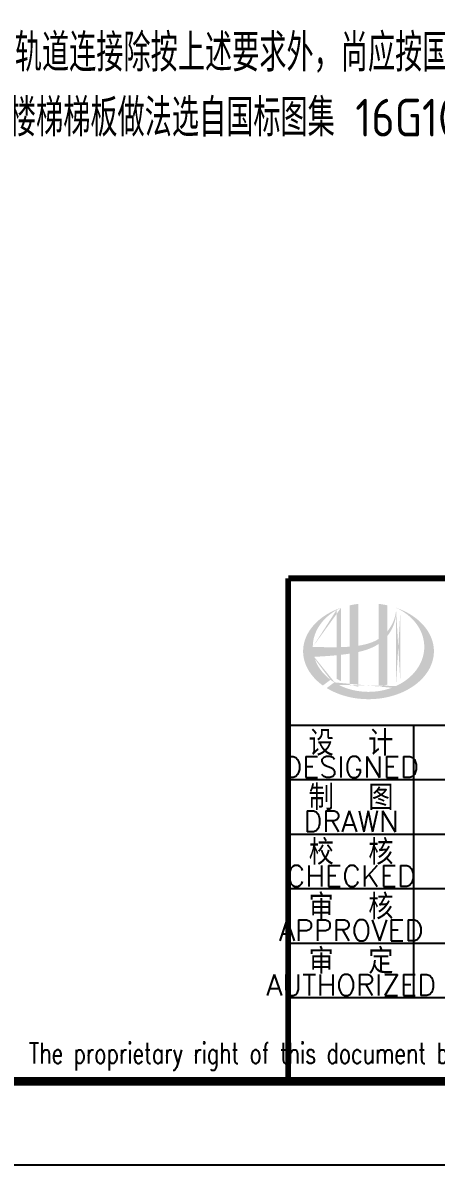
# Model space of a CAD drawing. Header units: millimetres. Extents: x 893615 to 896608, y 39650 to 40458.
# Drawn here: x 896366.8 to 896416.1, y 39650.1 to 39786.4 of the extents above; entities that cross this region are included whole.
import ezdxf
from ezdxf.enums import TextEntityAlignment as Align

# ---------------------------------------------------------------- set-up
doc = ezdxf.new("R2010")
doc.units = ezdxf.units.MM
doc.header["$LTSCALE"] = 1000
doc.header["$MEASUREMENT"] = 0
doc.styles.add('ECEC_TQ', font='txt_l.shx', dxfattribs={"bigfont": 'hztxt_l.shx'})
doc.styles.add('GBHZ', font='gbenor.shx', dxfattribs={"width": 0.9, "bigfont": 'gbcbig.shx'})

msp = doc.modelspace()

# ---------------------------------------------------------------- hatches: boundary and pattern name
h = msp.add_hatch(color=256)
edge = h.paths.add_edge_path()
edge.add_spline(control_points=[(896406.797, 39711.362), (896406.858, 39711.375), (896406.919, 39711.39), (896407.41, 39711.508), (896407.835, 39711.638), (896408.585, 39711.95), (896408.915, 39712.119), (896409.223, 39712.325)], knot_values=[61.629012, 61.629012, 61.629012, 61.629012, 63.3304306, 63.3304306, 75.3536336, 75.3536336, 85.3986489, 85.3986489, 85.3986489, 85.3986489], degree=3, periodic=0)
edge.add_line((896409.223, 39712.325), (896409.223, 39707.223))
edge.add_spline(control_points=[(896409.223, 39707.223), (896409.395, 39707.25), (896409.565, 39707.284), (896409.912, 39707.364), (896410.089, 39707.412), (896410.263, 39707.467)], knot_values=[4.9084564, 4.9084564, 4.9084564, 4.9084564, 4.9928212, 4.9928212, 5.0830337, 5.0830337, 5.0830337, 5.0830337], degree=3, periodic=0)
edge.add_line((896410.263, 39707.467), (896410.263, 39713.281))
edge.add_spline(control_points=[(896410.263, 39713.281), (896410.35, 39713.391), (896410.432, 39713.504), (896410.693, 39713.901), (896410.849, 39714.2), (896411.142, 39714.928), (896411.254, 39715.366), (896411.301, 39715.819), (896411.302, 39715.832), (896411.303, 39715.845)], knot_values=[97.9917441, 97.9917441, 97.9917441, 97.9917441, 101.6421898, 101.6421898, 110.3379755, 110.3379755, 121.9343221, 121.9343221, 122.2706915, 122.2706915, 122.2706915, 122.2706915], degree=3, periodic=0)
edge.add_line((896411.303, 39715.845), (896411.303, 39716.549))
edge.add_spline(control_points=[(896411.303, 39716.549), (896411.302, 39716.472), (896411.299, 39716.396), (896411.293, 39716.319)], knot_values=[126.194075, 126.194075, 126.194075, 126.194075, 128.3967624, 128.3967624, 128.3967624, 128.3967624], degree=3, periodic=0)
edge.add_spline(control_points=[(896411.293, 39716.319), (896411.288, 39716.257), (896411.282, 39716.195), (896411.274, 39716.133)], knot_values=[124.4170495, 124.4170495, 124.4170495, 124.4170495, 126.194075, 126.194075, 126.194075, 126.194075], degree=3, periodic=0)
edge.add_spline(control_points=[(896411.274, 39716.133), (896411.263, 39716.041), (896411.248, 39715.95), (896411.23, 39715.859)], knot_values=[121.8052898, 121.8052898, 121.8052898, 121.8052898, 124.4170495, 124.4170495, 124.4170495, 124.4170495], degree=3, periodic=0)
edge.add_spline(control_points=[(896411.23, 39715.859), (896411.207, 39715.738), (896411.177, 39715.616), (896411.142, 39715.496)], knot_values=[118.3157402, 118.3157402, 118.3157402, 118.3157402, 121.8052898, 121.8052898, 121.8052898, 121.8052898], degree=3, periodic=0)
edge.add_spline(control_points=[(896411.142, 39715.496), (896411.107, 39715.375), (896411.067, 39715.255), (896411.021, 39715.136)], knot_values=[114.7959879, 114.7959879, 114.7959879, 114.7959879, 118.3157402, 118.3157402, 118.3157402, 118.3157402], degree=3, periodic=0)
edge.add_spline(control_points=[(896411.021, 39715.136), (896410.977, 39715.019), (896410.927, 39714.904), (896410.873, 39714.791)], knot_values=[111.3296409, 111.3296409, 111.3296409, 111.3296409, 114.7959879, 114.7959879, 114.7959879, 114.7959879], degree=3, periodic=0)
edge.add_spline(control_points=[(896410.873, 39714.791), (896410.817, 39714.675), (896410.757, 39714.562), (896410.692, 39714.451)], knot_values=[107.7952896, 107.7952896, 107.7952896, 107.7952896, 111.3296409, 111.3296409, 111.3296409, 111.3296409], degree=3, periodic=0)
edge.add_spline(control_points=[(896410.692, 39714.451), (896410.629, 39714.343), (896410.562, 39714.237), (896410.491, 39714.134)], knot_values=[104.3435789, 104.3435789, 104.3435789, 104.3435789, 107.7952896, 107.7952896, 107.7952896, 107.7952896], degree=3, periodic=0)
edge.add_spline(control_points=[(896410.491, 39714.134), (896410.419, 39714.031), (896410.343, 39713.93), (896410.263, 39713.833)], knot_values=[100.8506997, 100.8506997, 100.8506997, 100.8506997, 104.3435789, 104.3435789, 104.3435789, 104.3435789], degree=3, periodic=0)
edge.add_line((896410.263, 39713.833), (896410.263, 39716.926))
edge.add_spline(control_points=[(896410.263, 39716.926), (896409.923, 39717.002), (896409.575, 39717.06), (896409.223, 39717.101)], knot_values=[4.4239994, 4.4239994, 4.4239994, 4.4239994, 4.5587406, 4.5587406, 4.5587406, 4.5587406], degree=3, periodic=0)
edge.add_line((896409.223, 39717.101), (896409.223, 39712.92))
edge.add_spline(control_points=[(896409.223, 39712.92), (896408.504, 39712.474), (896407.662, 39712.242), (896406.797, 39712.112)], knot_values=[63.2462151, 63.2462151, 63.2462151, 63.2462151, 87.6891235, 87.6891235, 87.6891235, 87.6891235], degree=3, periodic=0)
edge.add_line((896406.797, 39712.112), (896406.797, 39717.101))
edge.add_spline(control_points=[(896406.797, 39717.101), (896406.445, 39717.06), (896406.097, 39717.002), (896405.757, 39716.926)], knot_values=[4.8660382, 4.8660382, 4.8660382, 4.8660382, 5.0007773, 5.0007773, 5.0007773, 5.0007773], degree=3, periodic=0)
edge.add_line((896405.757, 39716.926), (896405.757, 39711.998))
edge.add_spline(control_points=[(896405.757, 39711.998), (896405.74, 39711.996), (896405.39, 39711.97), (896405.044, 39711.952), (896404.717, 39711.942)], knot_values=[43.6573559, 43.6573559, 43.6573559, 43.6573559, 44.1342527, 53.4970917, 53.4970917, 53.4970917, 53.4970917], degree=3, periodic=0)
edge.add_line((896404.717, 39711.942), (896404.717, 39716.633))
edge.add_spline(control_points=[(896404.717, 39716.633), (896404.546, 39716.575), (896404.379, 39716.512), (896404.215, 39716.445)], knot_values=[5.1415698, 5.1415698, 5.1415698, 5.1415698, 5.2129208, 5.2129208, 5.2129208, 5.2129208], degree=3, periodic=0)
edge.add_spline(control_points=[(896404.215, 39716.445), (896404.145, 39716.416), (896404.077, 39716.387), (896403.755, 39716.245), (896403.509, 39716.123), (896403.275, 39715.991)], knot_values=[5.2129208, 5.2129208, 5.2129208, 5.2129208, 5.2429596, 5.2429596, 5.3556227, 5.3556227, 5.3556227, 5.3556227], degree=3, periodic=0)
edge.add_spline(control_points=[(896403.275, 39715.991), (896403.126, 39715.907), (896402.981, 39715.82), (896402.841, 39715.729)], knot_values=[5.3556227, 5.3556227, 5.3556227, 5.3556227, 5.4269737, 5.4269737, 5.4269737, 5.4269737], degree=3, periodic=0)
edge.add_spline(control_points=[(896402.841, 39715.729), (896402.767, 39715.681), (896402.694, 39715.631), (896402.56, 39715.537), (896402.497, 39715.491), (896402.436, 39715.445)], knot_values=[5.4269737, 5.4269737, 5.4269737, 5.4269737, 5.4647645, 5.4647645, 5.4983247, 5.4983247, 5.4983247, 5.4983247], degree=3, periodic=0)
edge.add_spline(control_points=[(896402.436, 39715.445), (896402.175, 39715.25), (896401.934, 39715.041), (896401.715, 39714.821)], knot_values=[5.4983247, 5.4983247, 5.4983247, 5.4983247, 5.6410266, 5.6410266, 5.6410266, 5.6410266], degree=3, periodic=0)
edge.add_spline(control_points=[(896401.715, 39714.821), (896401.646, 39714.751), (896401.578, 39714.68), (896401.373, 39714.454), (896401.245, 39714.296), (896401.127, 39714.134)], knot_values=[5.6410266, 5.6410266, 5.6410266, 5.6410266, 5.6865694, 5.6865694, 5.7837285, 5.7837285, 5.7837285, 5.7837285], degree=3, periodic=0)
edge.add_spline(control_points=[(896401.127, 39714.134), (896400.976, 39713.926), (896400.842, 39713.712), (896400.711, 39713.462), (896400.695, 39713.431), (896400.679, 39713.399)], knot_values=[5.7837285, 5.7837285, 5.7837285, 5.7837285, 5.9083744, 5.9083744, 5.9264305, 5.9264305, 5.9264305, 5.9264305], degree=3, periodic=0)
edge.add_spline(control_points=[(896400.679, 39713.399), (896400.555, 39713.148), (896400.454, 39712.891), (896400.379, 39712.632)], knot_values=[5.9264305, 5.9264305, 5.9264305, 5.9264305, 6.0691324, 6.0691324, 6.0691324, 6.0691324], degree=3, periodic=0)
edge.add_spline(control_points=[(896400.379, 39712.632), (896400.347, 39712.521), (896400.319, 39712.409), (896400.266, 39712.148), (896400.243, 39711.997), (896400.229, 39711.847)], knot_values=[6.0691324, 6.0691324, 6.0691324, 6.0691324, 6.1301793, 6.1301793, 6.2118343, 6.2118343, 6.2118343, 6.2118343], degree=3, periodic=0)
edge.add_spline(control_points=[(896400.229, 39711.847), (896400.216, 39711.715), (896400.21, 39711.583), (896400.21, 39711.451)], knot_values=[6.2118343, 6.2118343, 6.2118343, 6.2118343, 6.2831853, 6.2831853, 6.2831853, 6.2831853], degree=3, periodic=0)
edge.add_spline(control_points=[(896400.21, 39711.451), (896400.21, 39711.358), (896400.213, 39711.265), (896400.219, 39711.171)], knot_values=[6.2831853, 6.2831853, 6.2831853, 6.2831853, 6.3336547, 6.3336547, 6.3336547, 6.3336547], degree=3, periodic=0)
edge.add_spline(control_points=[(896400.219, 39711.171), (896400.232, 39710.985), (896400.257, 39710.799), (896400.295, 39710.614)], knot_values=[6.3336547, 6.3336547, 6.3336547, 6.3336547, 6.4345936, 6.4345936, 6.4345936, 6.4345936], degree=3, periodic=0)
edge.add_spline(control_points=[(896400.295, 39710.614), (896400.297, 39710.601), (896400.3, 39710.589), (896400.339, 39710.404), (896400.387, 39710.232), (896400.445, 39710.062)], knot_values=[6.4345936, 6.4345936, 6.4345936, 6.4345936, 6.4412784, 6.4412784, 6.5355325, 6.5355325, 6.5355325, 6.5355325], degree=3, periodic=0)
edge.add_spline(control_points=[(896400.445, 39710.062), (896400.508, 39709.88), (896400.583, 39709.699), (896400.67, 39709.522)], knot_values=[6.5355325, 6.5355325, 6.5355325, 6.5355325, 6.6364714, 6.6364714, 6.6364714, 6.6364714], degree=3, periodic=0)
edge.add_spline(control_points=[(896400.67, 39709.522), (896400.692, 39709.477), (896400.715, 39709.432), (896400.809, 39709.256), (896400.886, 39709.125), (896400.969, 39708.997)], knot_values=[6.6364714, 6.6364714, 6.6364714, 6.6364714, 6.6618943, 6.6618943, 6.7374102, 6.7374102, 6.7374102, 6.7374102], degree=3, periodic=0)
edge.add_spline(control_points=[(896400.969, 39708.997), (896401.081, 39708.825), (896401.205, 39708.657), (896401.34, 39708.494)], knot_values=[6.7374102, 6.7374102, 6.7374102, 6.7374102, 6.8383491, 6.8383491, 6.8383491, 6.8383491], degree=3, periodic=0)
edge.add_spline(control_points=[(896401.34, 39708.494), (896401.399, 39708.422), (896401.461, 39708.351), (896401.606, 39708.192), (896401.691, 39708.103), (896401.78, 39708.017)], knot_values=[6.8383491, 6.8383491, 6.8383491, 6.8383491, 6.8825101, 6.8825101, 6.939288, 6.939288, 6.939288, 6.939288], degree=3, periodic=0)
edge.add_spline(control_points=[(896401.78, 39708.017), (896401.938, 39707.863), (896402.107, 39707.715), (896402.286, 39707.573)], knot_values=[6.939288, 6.939288, 6.939288, 6.939288, 7.0402268, 7.0402268, 7.0402268, 7.0402268], degree=3, periodic=0)
edge.add_spline(control_points=[(896402.286, 39707.573), (896402.375, 39707.502), (896402.467, 39707.433), (896402.561, 39707.365)], knot_values=[7.0402268, 7.0402268, 7.0402268, 7.0402268, 7.0906963, 7.0906963, 7.0906963, 7.0906963], degree=3, periodic=0)
edge.add_line((896402.561, 39707.365), (896403.473, 39708.049))
edge.add_ellipse((896408.01, 39711.971), major_axis=(6.65, 0), ratio=0.8066765, start_angle=192.81901, end_angle=226.98533, ccw=False)
edge.add_spline(control_points=[(896401.525, 39710.781), (896401.766, 39710.796), (896402.007, 39710.81), (896402.893, 39710.865), (896403.542, 39710.909), (896404.197, 39710.972)], knot_values=[11.3982633, 11.3982633, 11.3982633, 11.3982633, 18.4072897, 18.4072897, 37.1809397, 37.1809397, 37.1809397, 37.1809397], degree=3, periodic=0)
edge.add_line((896404.197, 39710.972), (896404.197, 39708.181))
edge.add_spline(control_points=[(896404.197, 39708.181), (896404.232, 39708.159), (896404.268, 39708.137), (896404.438, 39708.035), (896404.575, 39707.959), (896404.717, 39707.888)], knot_values=[4.0499446, 4.0499446, 4.0499446, 4.0499446, 4.0720206, 4.0720206, 4.153257, 4.153257, 4.153257, 4.153257], degree=3, periodic=0)
edge.add_line((896404.717, 39707.888), (896404.717, 39711.026))
edge.add_spline(control_points=[(896404.717, 39711.026), (896405.038, 39711.063), (896405.362, 39711.105), (896405.711, 39711.159), (896405.734, 39711.163), (896405.757, 39711.166)], knot_values=[42.1350086, 42.1350086, 42.1350086, 42.1350086, 51.3072277, 51.3072277, 51.9485742, 51.9485742, 51.9485742, 51.9485742], degree=3, periodic=0)
edge.add_line((896405.757, 39711.166), (896405.757, 39707.467))
edge.add_spline(control_points=[(896405.757, 39707.467), (896406.093, 39707.362), (896406.441, 39707.28), (896406.797, 39707.223)], knot_values=[4.3417397, 4.3417397, 4.3417397, 4.3417397, 4.5163155, 4.5163155, 4.5163155, 4.5163155], degree=3, periodic=0)
edge.add_line((896406.797, 39707.223), (896406.797, 39711.362))
edge = h.paths.add_edge_path(flags=16)
edge.add_ellipse((896408.01, 39711.971), major_axis=(6.65, 0), ratio=0.8066765, start_angle=124.98746, end_angle=179.99898, ccw=False)
edge.add_line((896404.197, 39716.366), (896404.197, 39711.93))
edge.add_spline(control_points=[(896404.197, 39711.93), (896403.243, 39711.917), (896402.303, 39711.947), (896401.359, 39711.971)], knot_values=[11.2737302, 11.2737302, 11.2737302, 11.2737302, 38.6875129, 38.6875129, 38.6875129, 38.6875129], degree=3, periodic=0)
edge = h.paths.add_edge_path()
edge.add_spline(control_points=[(896403.022, 39707.06), (896403.332, 39706.87), (896403.663, 39706.697), (896404.51, 39706.325), (896405.042, 39706.146), (896406.15, 39705.881), (896406.724, 39705.794), (896407.886, 39705.716), (896408.473, 39705.725), (896409.628, 39705.84), (896410.197, 39705.945), (896411.287, 39706.246), (896411.808, 39706.441), (896412.778, 39706.91), (896413.225, 39707.183), (896414.025, 39707.793), (896414.377, 39708.129), (896414.97, 39708.843), (896415.211, 39709.222), (896415.575, 39710.003), (896415.698, 39710.406), (896415.823, 39711.218), (896415.826, 39711.627), (896415.712, 39712.442), (896415.593, 39712.847), (896415.237, 39713.634), (896414.999, 39714.017), (896414.411, 39714.738), (896414.061, 39715.078), (896413.263, 39715.694), (896412.815, 39715.971), (896412.003, 39716.369), (896411.66, 39716.511), (896411.303, 39716.633)], knot_values=[0.8864206, 0.8864206, 0.8864206, 0.8864206, 1.0405566, 1.0405566, 1.2611724, 1.2611724, 1.4817883, 1.4817883, 1.7024042, 1.7024042, 1.9230201, 1.9230201, 2.1436359, 2.1436359, 2.3642518, 2.3642518, 2.5848677, 2.5848677, 2.8054836, 2.8054836, 3.0260994, 3.0260994, 3.2467153, 3.2467153, 3.4685202, 3.4685202, 3.6903251, 3.6903251, 3.9121301, 3.9121301, 4.133935, 4.133935, 4.2832086, 4.2832086, 4.2832086, 4.2832086], degree=3, periodic=0)
edge.add_line((896411.303, 39716.633), (896411.303, 39716.633))
edge.add_spline(control_points=[(896411.303, 39716.632), (896411.304, 39716.604), (896411.304, 39716.577), (896411.303, 39716.549)], knot_values=[128.3967624, 128.3967624, 128.3967624, 128.3967624, 129.1921934, 129.1921934, 129.1921934, 129.1921934], degree=3, periodic=0)
edge.add_line((896411.303, 39716.549), (896411.303, 39707.31))
edge.add_ellipse((896408.01, 39711.971), major_axis=(6.65, 0), ratio=0.8066765, start_angle=232.10542, end_angle=299.68334, ccw=False)
edge.add_line((896403.925, 39707.738), (896403.022, 39707.06))
edge = h.paths.add_edge_path(flags=16)
edge.add_ellipse((896408.01, 39711.971), major_axis=(6.65, 0), ratio=0.8066765, start_angle=304.98746, end_angle=415.01211, ccw=False)
edge.add_line((896411.823, 39707.576), (896411.823, 39716.366))

# ---------------------------------------------------------------- linework, layer by layer
for p, q in [((896398.431, 39702.645), (896508.431, 39702.645)), ((896413.431, 39670.145), (896413.431, 39702.645)), ((896398.431, 39696.145), (896453.431, 39696.145)), ((896398.431, 39689.645), (896453.431, 39689.645)), ((896398.431, 39683.145), (896453.431, 39683.145)), ((896398.431, 39676.645), (896453.431, 39676.645)), ((896398.431, 39670.145), (896578.431, 39670.145)), ((896398.431, 39660.145), (896578.431, 39660.145)), ((896588.431, 39650.145), (895747.431, 39650.145))]:
    msp.add_line(p, q)
at = {"color": 0, "const_width": 1}
msp.add_lwpolyline([(896578.431, 39660.145), (895772.431, 39660.145), (895772.431, 40234.145), (896578.431, 40234.145)], close=True, dxfattribs=at)
at = {"const_width": 0.7}
for points in [[(896578.431, 39720.145), (896398.431, 39720.145)], [(896398.431, 39720.145), (896398.431, 39660.145)]]:
    msp.add_lwpolyline(points, dxfattribs=at)

# ---------------------------------------------------------------- texts
at = {"style": 'GBHZ'}
for s, p in [('10. 轨道连接除按上述要求外，尚应按国标图集 05G359-3要求执行。', (896357.706, 39780.608)), ('11. 楼梯梯板做法选自国标图集 16G101-2。ATC1配筋构造详见第46页 ATC及 1-1剖面，梯板上下层纵筋通长贯通。', (896357.706, 39772.858))]:
    msp.add_text(s, height=4.5, dxfattribs=at).set_placement(p)
at = {"style": 'ECEC_TQ'}
for s, height, p in [('设  计', 3, (896405.931, 39700.645)), ('DESIGNED', 2.5, (896405.931, 39697.645)), ('制  图', 3, (896405.931, 39694.145)), ('DRAWN', 2.5, (896405.931, 39691.145)), ('校  核', 3, (896405.931, 39687.645)), ('CHECKED', 2.5, (896405.931, 39684.645)), ('审  核', 3, (896405.931, 39681.145)), ('APPROVED', 2.5, (896405.931, 39678.145)), ('审  定', 3, (896405.931, 39674.645)), ('AUTHORIZED', 2.5, (896405.931, 39671.645))]:
    msp.add_text(s, height=height, dxfattribs=at).set_placement(p, align=Align.MIDDLE)
at = {"style": 'ECEC_TQ', "width": 0.72}
msp.add_text('The proprietary right of this document belongs to Anhui Huadong Chemical And Medical Engineering  Co.,Ltd.  and any replication or transfer to the 3rd. side is forbidden without its permission. ', height=2.5, dxfattribs=at).set_placement((896488.431, 39663.145), align=Align.MIDDLE)

doc.saveas('drawing.dxf')
